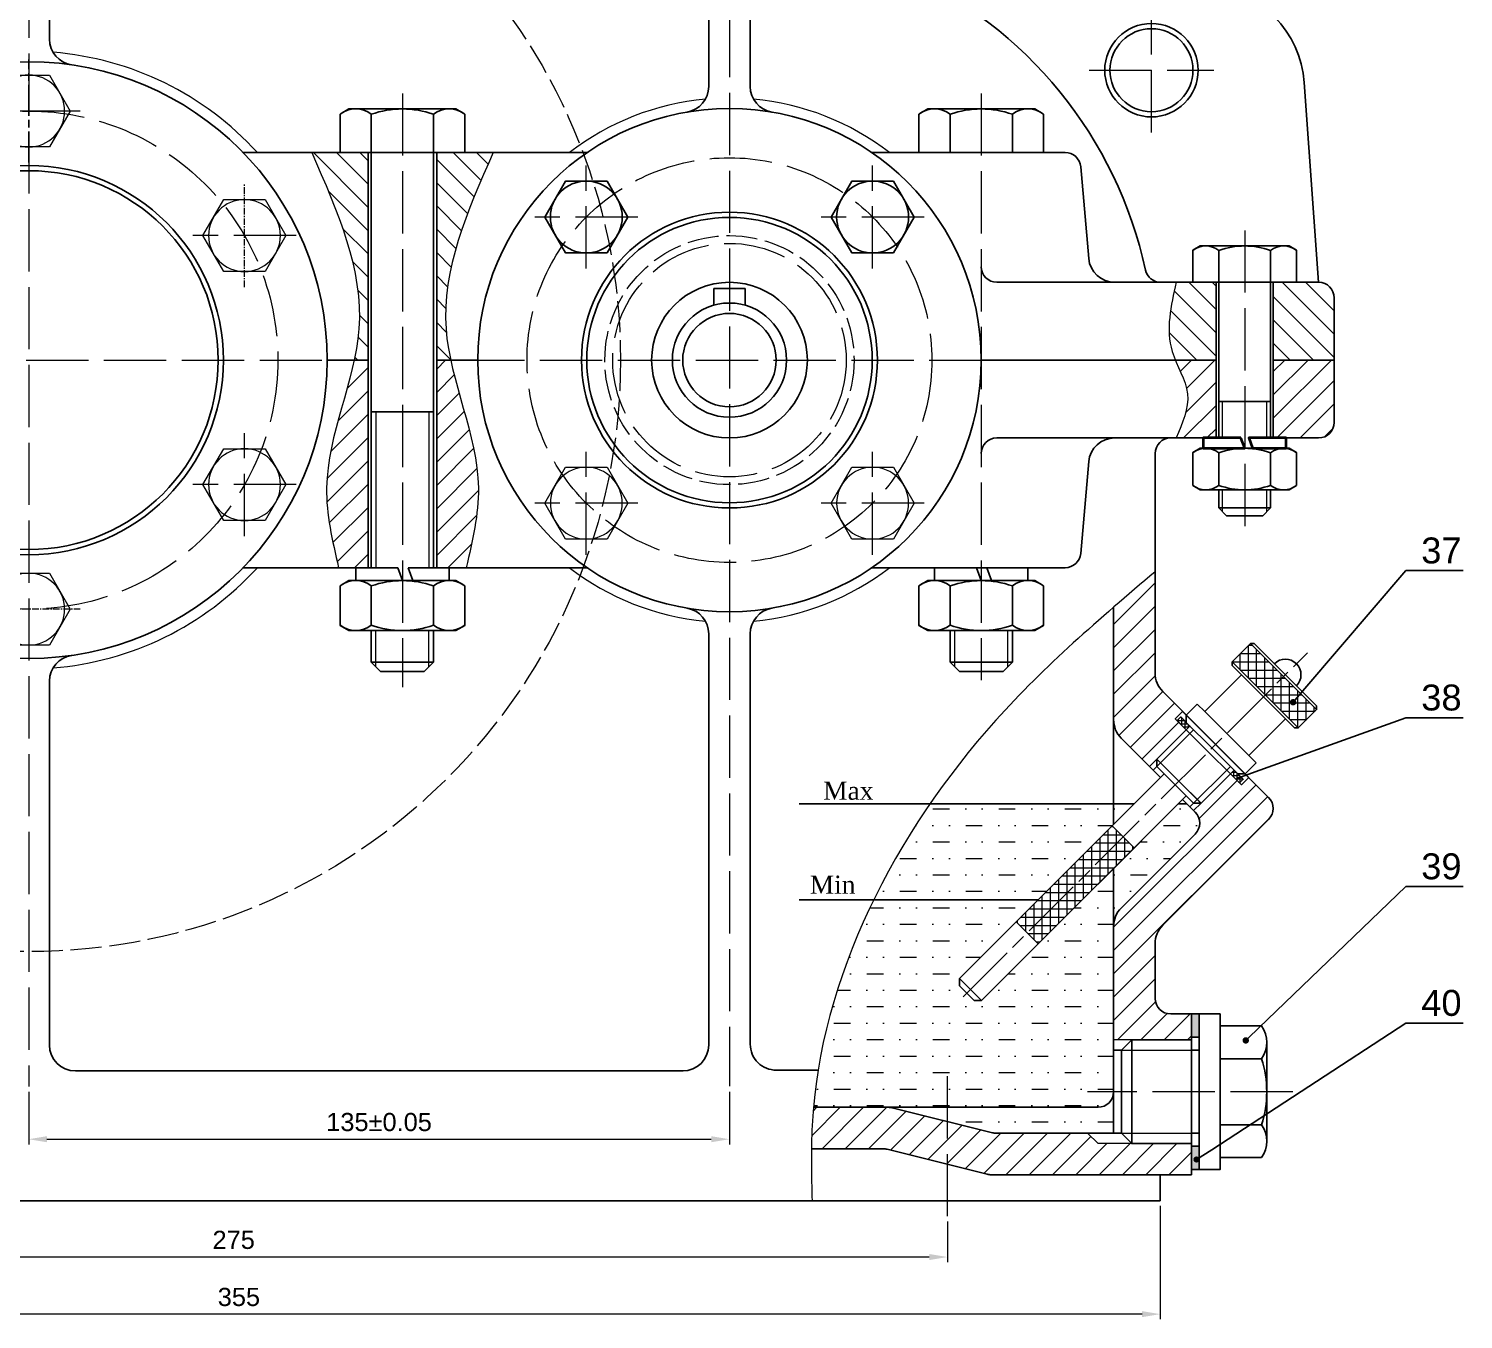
# Model space of a CAD drawing. Header units: millimetres. Extents: x 5847 to 9233, y 737 to 1578.
# Drawn here: x 8291.7 to 8568.1, y 1204.6 to 1453.3 of the extents above; entities that cross this region are included whole.
import ezdxf

# ---------------------------------------------------------------- set-up
doc = ezdxf.new("R2010")
doc.units = ezdxf.units.MM
doc.header["$PDMODE"] = 35
for name, pattern in [('ACAD_ISO02W100', [15, 12, -3]), ('AM_ISO02W050', [7.5, 6, -1.5]), ('AM_ISO08W050', [18, 12, -1.5, 3, -1.5]), ('AM_ISO08W050x2', [9, 6, -0.75, 1.5, -0.75]), ('CENTER', [2, 1.25, -0.25, 0.25, -0.25])]:
    doc.linetypes.add(name, pattern=pattern)
doc.layers.get('0').update_dxf_attribs({"lineweight": 30})
for name, color, linetype, lineweight in [('_mss.dam', 7, 'Continuous', 35), ('AM_3', 6, 'AM_ISO02W050', 13), ('AM_7', 4, 'AM_ISO08W050', 13), ('AM_INV', 253, 'Continuous', 0), ('CK-NETMANH', 3, 'Continuous', 15), ('CK-Đường tâm', 4, 'CENTER', 13), ('net manh', 2, 'Continuous', 13), ('Net_matcat', 50, 'Continuous', 13), ('NetKhuat', 4, 'ACAD_ISO02W100', 18), ('NetMatCat', 1, 'AM_ISO08W050', 13)]:
    doc.layers.add(name, color=color, linetype=linetype, lineweight=lineweight)
doc.layers.add('DRAWING_LINE', color=7, linetype='Continuous')
doc.styles.add('Annotative', font='arial.ttf')
doc.styles.add('chuan', font='times.ttf', dxfattribs={"height": 3})
doc.dimstyles.new('aaaa$0', dxfattribs={"dimtxt": 3.5, "dimasz": 3.5, "dimexe": 1, "dimexo": 1, "dimgap": 1.5, "dimtad": 1, "dimdsep": 46, "dimtxsty": 'Annotative', "dimcen": 0, "dimclrd": 66, "dimclre": 66, "dimclrt": 2, "dimadec": 0, "dimazin": 2, "dimtp": 0.1, "dimtm": 0.1, "dimtfac": 0.71, "dimtmove": 0, "dimatfit": 3, "dimfxl": 1, "dimlwd": 5, "dimlwe": 5, "dimarcsym": 1})
doc.dimstyles.new('AM_ISO$0', dxfattribs={"dimtxt": 3.5, "dimasz": 3.5, "dimexe": 1, "dimexo": 1, "dimgap": 1.5, "dimtad": 1, "dimdsep": 46, "dimtxsty": 'Annotative', "dimcen": 0, "dimclrd": 66, "dimclre": 66, "dimclrt": 2, "dimadec": 0, "dimazin": 2, "dimtp": 0.1, "dimtm": 0.1, "dimtfac": 0.71, "dimtmove": 0, "dimatfit": 3, "dimfxl": 1, "dimtfillclr": 5, "dimlwd": 13, "dimlwe": 13, "dimarcsym": 1})
pattern_1 = [(45, (3576.3828, 509.184), (-2.245064, 2.245064), [])]
pattern_2 = [(135, (-211.267, 504.0882), (-2.245064, -2.245064), [])]

# ---------------------------------------------------------------- blocks, each defined once
blk = doc.blocks.new('dsfeer')
blk.add_lwpolyline([(0, 10), (-8.66, 5), (-8.66, -5), (0, -10), (8.66, -5), (8.66, 5)], close=True)
blk.add_circle((0, 0), 8.66)
blk = doc.blocks.new('*U307')
at = {"xscale": 0.8000000000000003, "yscale": 0.8000000000000003, "zscale": 0.8000000000000003, "rotation": 270.0000000000026}
blk.add_blockref('dsfeer', (0, 0), dxfattribs=at)
blk = doc.blocks.new('*U308')
at = {"layer": 'AM_INV', "color": 0, "linetype": 'ByBlock', "lineweight": -2, "transparency": 16777216}
blk.add_blockref('*U307', (667.14, 1432.34), dxfattribs=at)
for p, rotation in [((625.57, 1408.34), 60.00000000000001), ((708.71, 1408.34), 299.9999999999999), ((625.57, 1360.34), 120), ((708.71, 1360.34), 240), ((667.14, 1336.34), 180)]:
    blk.add_blockref('*U307', p, dxfattribs=dict(at, rotation=rotation))
blk = doc.blocks.new('ưadad')
at = {"layer": '_mss.dam'}
for points in [[(-0.73, 2.2), (-8, 2.2), (-8, 0.2), (0, 0.2), (-0.73, 2.2)], [(1.5, 0.2), (8, 0.2), (8, 2.2), (0.77, 2.2), (1.5, 0.2)]]:
    blk.add_lwpolyline(points, dxfattribs=at)
blk = doc.blocks.new('đai ốc')
for p, q in [((-8, 8.59), (-7.19, 10)), ((-7.19, 10), (-0.81, 10)), ((0, 8.59), (-0.81, 10)), ((-8, 8.59), (-8, -8.59)), ((0, 8.59), (0, -8.59)), ((-7.14, 5), (-0.86, 5)), ((-7.14, -5), (-0.86, -5)), ((-8, -8.59), (-7.19, -10)), ((0, -8.59), (-0.81, -10)), ((-7.19, -10), (-0.81, -10))]:
    blk.add_line(p, q)
for centre, radius, start, end in [((-3.93, 7.5), 4.07, 142.1211, 217.8789), ((-4.07, 7.5), 4.07, 322.1211, 37.8789), ((7, 0), 15, 160.5288, 199.4712), ((-15, 0), 15, 340.5288, 19.4712), ((-3.93, -7.5), 4.07, 142.1211, 217.8789), ((-4.07, -7.5), 4.07, 322.1211, 37.8789)]:
    blk.add_arc(centre, radius, start, end)
blk = doc.blocks.new('*D335')
at = {"layer": 'AM_INV', "color": 66, "linetype": 'ByBlock', "lineweight": 13, "transparency": 16777216}
for p, q in [((8193.7, 1223.44), (8193.7, 1215.58)), ((8468.7, 1223.44), (8468.7, 1215.58)), ((8465.2, 1216.58), (8197.2, 1216.58))]:
    blk.add_line(p, q, dxfattribs=at)
at = {"layer": 'AM_INV', "color": 66, "transparency": 16777216}
for points in [[(8197.2, 1217.17), (8197.2, 1216), (8193.7, 1216.58)], [(8465.2, 1217.17), (8465.2, 1216), (8468.7, 1216.58)]]:
    blk.add_solid(points, dxfattribs=at)
at = {"layer": 'Defpoints', "color": 0, "transparency": 16777216}
for p in [(8193.7, 1224.44), (8468.7, 1224.44), (8193.7, 1216.58)]:
    blk.add_point(p, dxfattribs=at)
at = {"layer": 'AM_INV', "color": 2, "transparency": 16777216, "insert": (8331.2, 1219.87), "char_height": 3.5, "attachment_point": 5, "style": 'Annotative'}
blk.add_mtext('275', dxfattribs=at)
blk = doc.blocks.new('szczczs')
for p, q in [((-10.31, 8.4), (-12, 7.42)), ((-10.31, 8.4), (10.31, 8.4)), ((-10.31, 8.4), (10.31, 8.4)), ((10.31, 8.4), (12, 7.42)), ((-12, 0), (-12, 7.42)), ((-6, 0), (-6, 7.37)), ((6, 0), (6, 7.37)), ((12, 0), (12, 7.42)), ((12, 0.98), (12, 7.42)), ((-12, 0), (12, 0))]:
    blk.add_line(p, q)
for centre, radius, start, end in [((-9, 3.51), 4.89, 52.1211, 127.8789), ((0, -9.6), 18, 70.5288, 109.4712), ((9, 3.51), 4.89, 52.1211, 127.8789)]:
    blk.add_arc(centre, radius, start, end)
blk = doc.blocks.new('fsefesfsefes')
at = {"layer": 'NetMatCat'}
h = blk.add_hatch(dxfattribs=at)
h.set_pattern_fill('ANSI37', color=1, scale=0.5, angle=45, style=0)
h.set_pattern_definition([(90, (-4943.2778, -805.4751), (-1.5875, -3e-16), []), (180, (-4943.2778, -805.4751), (2e-16, -1.5875), [])])
h.paths.add_polyline_path([(13.79, 13.79), (7.42, 20.15), (3.89, 16.62), (10.25, 10.25), (16.62, 3.89), (20.15, 7.42)])
h.paths.add_polyline_path([(-17.09, -17.09), (-19.21, -14.97), (-37.71, -33.46), (-35.59, -35.59), (-33.46, -37.71), (-14.97, -19.21)])
h = blk.add_hatch(dxfattribs=at)
h.set_pattern_fill('ANSI37', color=1, scale=5, angle=45, style=0)
h.set_pattern_definition([(90, (-43585.51505, 551.8719), (-0.625, -7e-17), []), (180, (-43585.51505, 551.8719), (7e-17, -0.625), [])])
h.paths.add_polyline_path([(-6.72, 5.3), (-4.95, 3.54), (-4.24, 4.24), (-6.01, 6.01)])
h.paths.add_polyline_path([(5.3, -6.72), (3.54, -4.95), (4.24, -4.24), (6.01, -6.01)])
for p, q in [((7.42, 20.15), (3.89, 16.62)), ((8.13, 20.15), (7.42, 20.15)), ((14.14, 14.14), (8.13, 20.15)), ((3.89, 16.62), (3.89, 15.91)), ((5.66, 14.14), (-1.41, 7.07)), ((3.89, 15.91), (5.66, 14.14)), ((14.14, 14.14), (20.15, 8.13)), ((-2.83, 8.49), (-4.95, 6.36)), ((-1.41, 7.07), (-2.83, 8.49)), ((-4.95, 6.36), (-4.95, 4.95)), ((14.14, 5.66), (7.07, -1.41)), ((15.91, 3.89), (14.14, 5.66)), ((20.15, 7.42), (16.62, 3.89)), ((20.15, 8.13), (20.15, 7.42)), ((-4.24, 4.24), (-10.61, -2.12)), ((-4.95, 4.95), (-4.24, 4.24)), ((-4.24, 2.83), (-3.54, 3.54)), ((16.62, 3.89), (15.91, 3.89)), ((-10.61, -2.12), (-10.61, -3.54)), ((7.07, -1.41), (8.49, -2.83)), ((-9.19, -4.95), (-48.66, -44.42)), ((4.24, -4.24), (-2.12, -10.61)), ((2.83, -4.24), (3.54, -3.54)), ((4.95, -4.95), (4.24, -4.24)), ((6.36, -4.95), (4.95, -4.95)), ((8.49, -2.83), (6.36, -4.95)), ((-4.95, -9.19), (-44.42, -48.66)), ((-2.12, -10.61), (-3.54, -10.61)), ((-17.8, -13.55), (-34.92, -30.68)), ((-17.09, -17.09), (-19.21, -14.97)), ((-13.55, -17.8), (-30.68, -34.92)), ((-17.09, -17.09), (-14.97, -19.21)), ((-37.71, -33.46), (-35.59, -35.59)), ((-33.46, -37.71), (-35.59, -35.59)), ((-48.66, -44.42), (-44.42, -48.66)), ((-48.66, -44.42), (-48.66, -45.83)), ((-48.66, -45.83), (-47.25, -47.25)), ((-45.83, -48.66), (-47.25, -47.25)), ((-44.42, -48.66), (-45.83, -48.66))]:
    blk.add_line(p, q)
for points in [[(13.79, 13.79), (7.42, 20.15), (3.89, 16.62), (10.25, 10.25)], [(9.9, 9.9), (5.66, 14.14)], [(13.79, 13.79), (20.15, 7.42), (16.62, 3.89), (10.25, 10.25)], [(9.9, 9.9), (14.14, 5.66)], [(-4.95, 3.54), (-7.07, 5.66), (-5.66, 7.07)], [(-6.72, 5.3), (-4.95, 3.54), (-4.24, 4.24), (-6.01, 6.01), (-6.72, 5.3)], [(7.07, -5.66), (-5.66, 7.07)], [(2.83, 2.83), (-1.41, 7.07)], [(-4.95, 4.95), (0, 0)], [(-4.95, 3.54), (-0.71, -0.71)], [(2.83, 2.83), (7.07, -1.41)], [(4.95, -4.95), (0, 0)], [(-6.36, -6.36), (-10.61, -2.12)], [(3.54, -4.95), (-0.71, -0.71)], [(-10.61, -3.54), (-11.31, -4.24)], [(-10.61, -3.54), (-7.07, -7.07)], [(5.3, -6.72), (3.54, -4.95), (4.24, -4.24), (6.01, -6.01), (5.3, -6.72)], [(7.07, -5.66), (5.66, -7.07), (3.54, -4.95)], [(-3.54, -10.61), (-7.07, -7.07)], [(-6.36, -6.36), (-2.12, -10.61)], [(-3.54, -10.61), (-4.24, -11.31)]]:
    blk.add_lwpolyline(points)
blk.add_arc((14.14, 14.14), 3, 315, 135)
at = {"layer": 'AM_7'}
blk.add_line((-47.95, -47.95), (18.38, 18.38), dxfattribs=at)
at = {"layer": 'net manh'}
for p, q in [((-4.24, 2.83), (-10.61, -3.54)), ((-10.61, -2.12), (-12.02, -3.54)), ((-2.12, -10.61), (-3.54, -12.02))]:
    blk.add_line(p, q, dxfattribs=at)
blk.add_lwpolyline([(2.83, -4.24), (-3.54, -10.61)], dxfattribs=at)
blk = doc.blocks.new('*D328')
at = {"layer": 'AM_INV', "color": 66, "lineweight": 5, "transparency": 16777216}
for p, q in [((8154.7, 1226.44), (8154.7, 1204.58)), ((8509.7, 1226.44), (8509.7, 1204.58)), ((8506.2, 1205.58), (8158.2, 1205.58))]:
    blk.add_line(p, q, dxfattribs=at)
at = {"layer": 'AM_INV', "color": 66, "transparency": 16777216}
for points in [[(8158.2, 1206.16), (8158.2, 1205), (8154.7, 1205.58)], [(8506.2, 1206.16), (8506.2, 1205), (8509.7, 1205.58)]]:
    blk.add_solid(points, dxfattribs=at)
at = {"layer": 'Defpoints', "color": 0, "transparency": 16777216}
for p in [(8154.7, 1227.44), (8509.7, 1227.44), (8154.7, 1205.58)]:
    blk.add_point(p, dxfattribs=at)
at = {"layer": 'AM_INV', "color": 2, "transparency": 16777216, "insert": (8332.2, 1208.87), "char_height": 3.5, "attachment_point": 5, "style": 'Annotative'}
blk.add_mtext('355', dxfattribs=at)
blk = doc.blocks.new('*D332')
at = {"layer": 'AM_INV', "color": 66, "lineweight": 5, "transparency": 16777216}
for p, q in [((8291.7, 1248.44), (8291.7, 1238.29)), ((8426.7, 1248.44), (8426.7, 1238.29)), ((8295.2, 1239.29), (8423.2, 1239.29))]:
    blk.add_line(p, q, dxfattribs=at)
at = {"layer": 'AM_INV', "color": 66, "transparency": 16777216}
for points in [[(8295.2, 1239.87), (8295.2, 1238.71), (8291.7, 1239.29)], [(8423.2, 1239.87), (8423.2, 1238.71), (8426.7, 1239.29)]]:
    blk.add_solid(points, dxfattribs=at)
at = {"layer": 'Defpoints', "color": 0, "transparency": 16777216}
for p in [(8291.7, 1249.44), (8426.7, 1249.44), (8426.7, 1239.29)]:
    blk.add_point(p, dxfattribs=at)
at = {"layer": 'AM_INV', "color": 2, "transparency": 16777216, "insert": (8359.2, 1242.58), "char_height": 3.5, "attachment_point": 5, "style": 'Annotative'}
blk.add_mtext('135%%P0.05', dxfattribs=at)

msp = doc.modelspace()

# ---------------------------------------------------------------- hatches: boundary and pattern name
at = {"layer": 'AM_INV'}
h = msp.add_hatch(dxfattribs=at)
h.set_pattern_fill('ANSI31', color=1, angle=90, style=0)
h.set_pattern_definition(pattern_2)
edge = h.paths.add_edge_path()
edge.add_line((8357.104, 1429.437), (8351.704, 1429.437))
edge.add_line((8351.704, 1429.437), (8346.229, 1429.437))
edge.add_spline(control_points=[(8346.229, 1429.437), (8351.191, 1418.145), (8357.024, 1404.87), (8354.839, 1391.445), (8354.409, 1389.437)], knot_values=[0, 0, 0, 0, 35.1805085, 41.3536834, 41.3536834, 41.3536834, 41.3536834], degree=3, periodic=0)
edge.add_line((8354.409, 1389.437), (8357.104, 1389.437))
edge.add_line((8357.104, 1389.437), (8357.104, 1429.437))
edge = h.paths.add_edge_path()
edge.add_spline(control_points=[(8373, 1389.437), (8372.57, 1391.445), (8370.385, 1404.87), (8376.218, 1418.145), (8381.18, 1429.437)], knot_values=[0, 0, 0, 0, 6.1731749, 41.3536834, 41.3536834, 41.3536834, 41.3536834], degree=3, periodic=0)
edge.add_line((8381.18, 1429.437), (8370.304, 1429.437))
edge.add_line((8370.304, 1429.437), (8370.304, 1389.437))
edge.add_line((8370.304, 1389.437), (8373, 1389.437))
h = msp.add_hatch(dxfattribs=at)
h.set_pattern_fill('ANSI31', color=1, angle=90, style=0)
h.set_pattern_definition(pattern_2)
edge = h.paths.add_edge_path()
edge.add_spline(control_points=[(8512.753, 1404.437), (8511.73, 1399.903), (8510.573, 1394.771), (8512.368, 1389.991), (8512.597, 1389.437)], knot_values=[0, 0, 0, 0, 13.3501655, 15.1095658, 15.1095658, 15.1095658, 15.1095658], degree=3, periodic=0)
edge.add_line((8512.597, 1389.437), (8520.454, 1389.437))
edge.add_line((8520.454, 1389.437), (8520.454, 1404.437))
edge.add_line((8520.454, 1404.437), (8515.954, 1404.437))
edge.add_line((8515.954, 1404.437), (8512.753, 1404.437))
edge = h.paths.add_edge_path()
edge.add_line((8531.454, 1389.437), (8543.204, 1389.437))
edge.add_line((8543.204, 1389.437), (8543.204, 1401.437))
edge.add_arc((8540.204, 1401.437), 3, 0, 90)
edge.add_line((8540.204, 1404.437), (8531.454, 1404.437))
edge.add_line((8531.454, 1404.437), (8531.454, 1389.437))
h = msp.add_hatch(dxfattribs=at)
h.set_pattern_fill('ANSI31', color=1, style=0)
h.set_pattern_definition(pattern_1)
edge = h.paths.add_edge_path()
edge.add_line((8357.104, 1389.437), (8354.409, 1389.437))
edge.add_spline(control_points=[(8354.409, 1389.437), (8352.664, 1381.289), (8347.068, 1367.988), (8350.206, 1354.579), (8351.41, 1349.437)], knot_values=[41.3536834, 41.3536834, 41.3536834, 41.3536834, 66.4107261, 81.9947931, 81.9947931, 81.9947931, 81.9947931], degree=3, periodic=0)
edge.add_line((8351.41, 1349.437), (8357.104, 1349.437))
edge.add_line((8357.104, 1349.437), (8357.104, 1389.437))
edge = h.paths.add_edge_path()
edge.add_spline(control_points=[(8375.999, 1349.437), (8377.203, 1354.579), (8380.341, 1367.988), (8374.745, 1381.289), (8373, 1389.437)], knot_values=[41.3536834, 41.3536834, 41.3536834, 41.3536834, 56.9377504, 81.9947931, 81.9947931, 81.9947931, 81.9947931], degree=3, periodic=0)
edge.add_line((8373, 1389.437), (8370.304, 1389.437))
edge.add_line((8370.304, 1389.437), (8370.304, 1349.437))
edge.add_line((8370.304, 1349.437), (8372.704, 1349.437))
edge.add_line((8372.704, 1349.437), (8375.999, 1349.437))
h = msp.add_hatch(dxfattribs=at)
h.set_pattern_fill('ANSI31', color=1, style=0)
h.set_pattern_definition(pattern_1)
edge = h.paths.add_edge_path()
edge.add_line((8520.454, 1389.437), (8512.597, 1389.437))
edge.add_spline(control_points=[(8512.597, 1389.437), (8513.495, 1387.26), (8516.213, 1382.427), (8513.994, 1377.303), (8512.753, 1374.437)], knot_values=[15.1095658, 15.1095658, 15.1095658, 15.1095658, 22.0290999, 30.8101407, 30.8101407, 30.8101407, 30.8101407], degree=3, periodic=0)
edge.add_line((8512.753, 1374.437), (8520.454, 1374.437))
edge.add_line((8520.454, 1374.437), (8520.454, 1389.437))
h.paths.add_polyline_path([(8531.454, 1374.437), (8533.954, 1374.437), (8540.204, 1374.437, 0.4142136), (8543.204, 1377.437), (8543.204, 1389.437), (8531.454, 1389.437)])
h = msp.add_hatch(dxfattribs=at)
h.set_pattern_fill('ANSI31', color=1, style=0)
h.set_pattern_definition(pattern_1)
edge = h.paths.add_edge_path()
edge.add_line((8512.59, 1320.316), (8514.004, 1321.73))
edge.add_line((8514.004, 1321.73), (8510.169, 1325.565))
edge.add_arc((8513.704, 1329.101), 5, 180, 225, ccw=False)
edge.add_line((8508.704, 1329.101), (8508.704, 1341.349))
edge.add_line((8508.704, 1341.349), (8508.704, 1348.656))
edge.add_spline(control_points=[(8508.704, 1348.656), (8506.032, 1346.381), (8503.359, 1344.107), (8500.704, 1341.808)], knot_values=[0, 0, 0, 0, 10.5703978, 10.5703978, 10.5703978, 10.5703978], degree=3, periodic=0)
edge.add_line((8500.704, 1341.808), (8500.704, 1320.13))
edge.add_arc((8505.704, 1320.13), 5, 180, 225)
edge.add_line((8502.169, 1316.594), (8507.64, 1311.124))
edge.add_line((8507.64, 1311.124), (8509.054, 1312.538))
edge.add_line((8509.054, 1312.538), (8514.711, 1318.195))
edge.add_line((8514.711, 1318.195), (8512.943, 1319.962))
edge.add_line((8512.943, 1319.962), (8512.59, 1320.316))
h.paths.add_polyline_path([(8530.566, 1300.925, 0.4142136), (8530.566, 1305.167), (8526.732, 1309.002), (8525.317, 1307.588), (8523.196, 1309.709), (8517.539, 1304.053), (8516.125, 1302.638), (8516.424, 1302.339, -0.4142136), (8516.424, 1298.096), (8502.169, 1283.841, 0.1989124), (8500.704, 1280.305), (8500.704, 1258.437), (8504.204, 1258.437), (8515.704, 1258.437), (8515.704, 1263.437), (8511.704, 1263.437, -0.4142136), (8508.704, 1266.437), (8508.704, 1276.992, -0.1989124), (8510.169, 1280.527)])
h.paths.add_polyline_path([(8515.704, 1238.437), (8504.204, 1238.437), (8500.704, 1238.437), (8497.704, 1238.437), (8495.704, 1240.437), (8478.074, 1240.437, -0.0613214), (8477.346, 1240.527), (8468.704, 1242.687), (8468.704, 1234.441), (8476.361, 1232.527, 0.0613214), (8477.089, 1232.437), (8515.704, 1232.437)])
edge = h.paths.add_edge_path()
edge.add_line((8468.704, 1242.687), (8458.063, 1245.348))
edge.add_arc((8457.335, 1242.437), 3, 75.96376, 90)
edge.add_line((8457.335, 1245.437), (8455.825, 1245.437))
edge.add_line((8455.825, 1245.437), (8442.871, 1245.437))
edge.add_spline(control_points=[(8442.871, 1245.437), (8442.768, 1244.281), (8442.58, 1241.616), (8442.506, 1238.947), (8442.49, 1237.437)], knot_values=[124.1978214, 124.1978214, 124.1978214, 124.1978214, 127.6812715, 132.2136931, 132.2136931, 132.2136931, 132.2136931], degree=3, periodic=0)
edge.add_line((8442.49, 1237.437), (8456.35, 1237.437))
edge.add_arc((8456.35, 1234.437), 3, 75.96376, 90, ccw=False)
edge.add_line((8457.078, 1237.348), (8468.704, 1234.441))
edge.add_line((8468.704, 1234.441), (8468.704, 1242.687))
h = msp.add_hatch(color=3, dxfattribs=at)
edge = h.paths.add_edge_path(flags=0)
edge.add_arc((8535.281, 1323.504), 0.625, 0, 360)
h = msp.add_hatch(color=3, dxfattribs=at)
h.dxf.hatch_style = 1
h.paths.add_polyline_path([(8524.58, 1308.882, 1), (8524.748, 1308.882, 1)])
h = msp.add_hatch(dxfattribs=at)
h.set_pattern_fill('MUDST', color=4, scale=0.5, style=0)
h.set_pattern_definition([(5e-14, (3576.3828, 509.184), (6.35, 3.175), [3.175, -3.175, 0, -3.175, 0, -3.175])])
h.paths.add_polyline_path([(8500.704, 1248.437, -0.4142136), (8497.704, 1245.437), (8468.704, 1245.437), (8468.704, 1242.687), (8477.346, 1240.527, 0.0613214), (8478.074, 1240.437), (8500.704, 1240.437)])
edge = h.paths.add_edge_path()
edge.add_line((8500.704, 1291.46), (8488.982, 1279.738))
edge.add_line((8488.982, 1279.738), (8475.243, 1265.999))
edge.add_line((8475.243, 1265.999), (8473.828, 1265.999))
edge.add_line((8473.828, 1265.999), (8472.414, 1267.413))
edge.add_line((8472.414, 1267.413), (8471, 1268.827))
edge.add_line((8471, 1268.827), (8471, 1270.241))
edge.add_line((8471, 1270.241), (8486.196, 1285.437))
edge.add_line((8486.196, 1285.437), (8454.505, 1285.437))
edge.add_spline(control_points=[(8454.505, 1285.437), (8449.367, 1274.941), (8445.615, 1263.873), (8443.776, 1252.605)], knot_values=[82.8374452, 82.8374452, 82.8374452, 82.8374452, 116.9821253, 116.9821253, 116.9821253, 116.9821253], degree=3, periodic=0)
edge.add_spline(control_points=[(8443.776, 1252.605), (8443.387, 1250.223), (8443.084, 1247.833), (8442.871, 1245.437)], knot_values=[116.9821253, 116.9821253, 116.9821253, 116.9821253, 124.1978214, 124.1978214, 124.1978214, 124.1978214], degree=3, periodic=0)
edge.add_line((8442.871, 1245.437), (8497.704, 1245.437))
edge.add_arc((8497.704, 1248.437), 3, 270, 360)
edge.add_line((8500.704, 1248.437), (8500.704, 1256.437))
edge.add_line((8500.704, 1256.437), (8500.704, 1291.46))
edge = h.paths.add_edge_path()
edge.add_line((8500.704, 1299.946), (8500.704, 1303.937))
edge.add_line((8500.704, 1303.937), (8465.347, 1303.937))
edge.add_spline(control_points=[(8465.347, 1303.937), (8461.296, 1298.04), (8457.642, 1291.845), (8454.505, 1285.437)], knot_values=[61.9914028, 61.9914028, 61.9914028, 61.9914028, 82.8374452, 82.8374452, 82.8374452, 82.8374452], degree=3, periodic=0)
edge.add_line((8454.505, 1285.437), (8486.196, 1285.437))
edge.add_line((8486.196, 1285.437), (8500.704, 1299.946))
h.paths.add_polyline_path([(8516.424, 1298.096, 0.4142136), (8516.424, 1302.339), (8514.826, 1303.937), (8513.181, 1303.937), (8500.704, 1291.46), (8500.704, 1280.305, -0.1989124), (8502.169, 1283.841)])
h.paths.add_polyline_path([(8504.696, 1303.937), (8500.704, 1303.937), (8500.704, 1299.946), (8501.864, 1301.105)], flags=17)
h = msp.add_hatch(color=1, dxfattribs=at)
h.dxf.hatch_style = 1
h.paths.add_polyline_path([(8517.204, 1237.937), (8515.704, 1237.937), (8515.704, 1233.437), (8517.204, 1233.437), (8517.204, 1235.715), (8517.051, 1235.617, -0.1432634), (8517.122, 1235.376, -1), (8516.228, 1235.376, -0.7493781), (8517.051, 1235.617), (8517.204, 1235.715)])
h.paths.add_polyline_path([(8517.204, 1263.437), (8515.704, 1263.437), (8515.704, 1258.937), (8517.204, 1258.937)])
h = msp.add_hatch(color=3, dxfattribs=at)
edge = h.paths.add_edge_path(flags=0)
edge.add_arc((8526.16, 1258.328), 0.625, 0, 360)
h = msp.add_hatch(color=3, dxfattribs=at)
h.dxf.hatch_style = 1
h.paths.add_polyline_path([(8516.228, 1235.376, 1), (8517.122, 1235.376, 1)])

# ---------------------------------------------------------------- linework, layer by layer
at = {"layer": 'AM_3'}
for centre, radius in [((8291.704, 1389.437), 114.001), ((8426.704, 1389.437), 24)]:
    msp.add_circle(centre, radius, dxfattribs=at)
at = {"layer": 'CK-NETMANH'}
for centre, radius, start, end in [((8291.704, 1389.437), 59.5, 42.24242, 85.47953), ((8426.704, 1389.437), 50.5, 95.2743, 127.61976), ((8426.704, 1389.437), 50.5, 52.38024, 84.7257), ((8291.704, 1389.437), 59.5, 274.52046, 317.75758), ((8426.704, 1389.437), 50.5, 232.38024, 264.7257), ((8426.704, 1389.437), 50.5, 275.2743, 307.61976)]:
    msp.add_arc(centre, radius, start, end, dxfattribs=at)
at = {"layer": 'CK-Đường tâm'}
for p, q in [((8333.274, 1403.509), (8333.274, 1423.365)), ((8301.633, 1341.437), (8281.776, 1341.437))]:
    msp.add_line(p, q, dxfattribs=at)
at = {"layer": 'DRAWING_LINE'}
for p, q in [((8295.704, 1515.518), (8295.704, 1451.286)), ((8422.704, 1442.175), (8422.704, 1462.937)), ((8430.704, 1442.175), (8430.704, 1462.937)), ((8540.204, 1404.437), (8537.432, 1442.963)), ((8353.395, 1437.837), (8351.704, 1436.861)), ((8353.395, 1437.837), (8374.014, 1437.837)), ((8353.395, 1437.837), (8374.014, 1437.837)), ((8374.014, 1437.837), (8375.704, 1436.861)), ((8351.704, 1429.437), (8351.704, 1436.861)), ((8357.704, 1429.437), (8357.704, 1436.808)), ((8369.704, 1429.437), (8369.704, 1436.808)), ((8375.704, 1429.437), (8375.704, 1436.861)), ((8375.704, 1430.413), (8375.704, 1436.861)), ((8333.011, 1429.437), (8399.277, 1429.437)), ((8351.704, 1429.437), (8375.704, 1429.437)), ((8357.104, 1429.437), (8357.104, 1349.437)), ((8357.704, 1349.437), (8357.704, 1429.437)), ((8369.704, 1349.437), (8369.704, 1429.437)), ((8370.304, 1429.437), (8370.304, 1349.437)), ((8454.132, 1429.437), (8491.383, 1429.437)), ((8495.919, 1409.001), (8494.371, 1426.699)), ((8517.363, 1411.437), (8515.954, 1410.624)), ((8515.954, 1404.437), (8515.954, 1410.624)), ((8517.363, 1411.437), (8534.545, 1411.437)), ((8517.363, 1411.437), (8534.545, 1411.437)), ((8520.954, 1404.437), (8520.954, 1410.579)), ((8530.954, 1404.437), (8530.954, 1410.579)), ((8534.545, 1411.437), (8535.954, 1410.624)), ((8535.954, 1404.437), (8535.954, 1410.624)), ((8535.954, 1405.251), (8535.954, 1410.624)), ((8478.204, 1404.437), (8540.204, 1404.437)), ((8515.954, 1404.437), (8535.954, 1404.437)), ((8520.454, 1404.437), (8520.454, 1374.437)), ((8520.954, 1374.437), (8520.954, 1404.437)), ((8530.954, 1374.437), (8530.954, 1404.437)), ((8531.454, 1404.437), (8531.454, 1374.437)), ((8429.704, 1403.237), (8423.704, 1403.237)), ((8423.704, 1403.237), (8423.704, 1400.025)), ((8429.704, 1400.025), (8429.704, 1403.237)), ((8543.204, 1401.437), (8543.204, 1377.437)), ((8349.204, 1389.437), (8357.104, 1389.437)), ((8370.304, 1389.437), (8378.204, 1389.437)), ((8475.204, 1389.437), (8520.454, 1389.437)), ((8531.454, 1389.437), (8543.204, 1389.437)), ((8357.704, 1379.437), (8369.704, 1379.437)), ((8520.954, 1381.469), (8530.954, 1381.469)), ((8478.204, 1374.437), (8525.226, 1374.437)), ((8500.704, 1374.433), (8500.704, 1374.437)), ((8517.954, 1374.437), (8517.954, 1372.437)), ((8525.226, 1374.437), (8525.954, 1372.437)), ((8526.726, 1374.437), (8540.204, 1374.437)), ((8526.726, 1374.437), (8527.454, 1372.437)), ((8533.954, 1374.437), (8533.954, 1372.437)), ((8508.704, 1339.255), (8508.704, 1371.437)), ((8525.954, 1372.437), (8524.954, 1372.437)), ((8495.919, 1369.873), (8494.371, 1352.176)), ((8520.954, 1360.937), (8520.954, 1364.437)), ((8530.954, 1360.937), (8530.954, 1364.437)), ((8520.954, 1360.937), (8522.454, 1359.437)), ((8530.954, 1360.937), (8520.954, 1360.937)), ((8530.954, 1360.937), (8529.454, 1359.437)), ((8522.454, 1359.437), (8529.454, 1359.437)), ((8333.011, 1349.437), (8362.794, 1349.437)), ((8362.794, 1349.437), (8354.704, 1349.437)), ((8354.704, 1349.437), (8354.704, 1346.937)), ((8363.704, 1346.937), (8362.794, 1349.437)), ((8364.794, 1349.437), (8399.277, 1349.437)), ((8372.704, 1349.437), (8364.794, 1349.437)), ((8364.794, 1349.437), (8365.704, 1346.937)), ((8372.704, 1346.937), (8372.704, 1349.437)), ((8454.132, 1349.437), (8491.383, 1349.437)), ((8454.132, 1349.437), (8491.383, 1349.437)), ((8557.015, 1348.87), (8568.072, 1348.87)), ((8353.395, 1346.937), (8351.704, 1345.961)), ((8351.704, 1338.313), (8351.704, 1345.961)), ((8353.395, 1346.937), (8374.014, 1346.937)), ((8354.704, 1346.937), (8363.704, 1346.937)), ((8365.704, 1346.937), (8372.704, 1346.937)), ((8374.014, 1346.937), (8375.704, 1345.961)), ((8375.704, 1338.313), (8375.704, 1345.961)), ((8357.704, 1338.367), (8357.704, 1345.908)), ((8369.704, 1338.367), (8369.704, 1345.908)), ((8500.704, 1299.946), (8500.704, 1341.808)), ((8508.704, 1341.349), (8508.704, 1329.101)), ((8353.395, 1337.337), (8351.704, 1338.313)), ((8374.014, 1337.337), (8375.704, 1338.313)), ((8353.395, 1337.337), (8374.014, 1337.337)), ((8357.704, 1331.237), (8357.704, 1337.337)), ((8369.704, 1331.237), (8369.704, 1337.337)), ((8422.704, 1336.7), (8422.704, 1257.437)), ((8430.704, 1336.7), (8430.704, 1257.604)), ((8469.204, 1331.237), (8469.204, 1337.337)), ((8481.204, 1331.237), (8481.204, 1337.337)), ((8357.704, 1331.237), (8359.504, 1329.437)), ((8369.704, 1331.237), (8357.704, 1331.237)), ((8359.504, 1329.437), (8367.904, 1329.437)), ((8369.704, 1331.237), (8367.904, 1329.437)), ((8469.204, 1331.237), (8471.004, 1329.437)), ((8481.204, 1331.237), (8469.204, 1331.237)), ((8471.004, 1329.437), (8479.404, 1329.437)), ((8481.204, 1331.237), (8479.404, 1329.437)), ((8295.704, 1327.589), (8295.704, 1257.437)), ((8530.566, 1305.167), (8510.169, 1325.565)), ((8557.015, 1320.529), (8568.072, 1320.529)), ((8509.761, 1309.002), (8502.169, 1316.594)), ((8516.424, 1302.339), (8514.004, 1304.76)), ((8517.539, 1304.053), (8515.418, 1306.174)), ((8504.696, 1303.937), (8440.126, 1303.937)), ((8514.826, 1303.937), (8513.181, 1303.937)), ((8530.566, 1300.925), (8510.169, 1280.527)), ((8516.424, 1298.096), (8502.169, 1283.841)), ((8500.704, 1240.437), (8500.704, 1291.46)), ((8557.015, 1288.001), (8568.072, 1288.001)), ((8486.196, 1285.437), (8440.126, 1285.437)), ((8508.704, 1276.992), (8508.704, 1266.437)), ((8515.704, 1263.437), (8511.704, 1263.437)), ((8557.015, 1261.675), (8568.072, 1261.675)), ((8504.204, 1238.437), (8504.204, 1258.437)), ((8500.704, 1248.437), (8500.704, 1256.437)), ((8500.704, 1240.437), (8500.704, 1256.437)), ((8500.704, 1256.437), (8502.204, 1256.437)), ((8502.204, 1256.437), (8502.204, 1240.437)), ((8300.704, 1252.437), (8417.704, 1252.437)), ((8417.704, 1252.437), (8417.797, 1252.438)), ((8435.751, 1252.605), (8443.776, 1252.605)), ((8442.871, 1245.437), (8497.704, 1245.437)), ((8495.704, 1240.437), (8497.704, 1238.437)), ((8502.204, 1240.437), (8504.204, 1238.437)), ((8509.704, 1227.437), (8509.704, 1232.437)), ((8515.704, 1232.437), (8512.704, 1232.437)), ((8509.704, 1227.437), (8154.704, 1227.437))]:
    msp.add_line(p, q, dxfattribs=at)
at = {"layer": 'DRAWING_LINE', "linetype": 'AM_ISO08W050x2'}
msp.add_line((8291.704, 1427.509), (8291.704, 1447.365), dxfattribs=at)
at = {"layer": 'DRAWING_LINE', "color": 66}
for p, q in [((8557.015, 1348.87), (8537.558, 1326.162)), ((8557.015, 1320.529), (8527.957, 1310.067)), ((8557.015, 1288.001), (8528.683, 1260.754)), ((8557.015, 1261.675), (8519.613, 1237.256))]:
    msp.add_line(p, q, dxfattribs=at)
at = {"layer": 'DRAWING_LINE', "color": 66, "linetype": 'Continuous'}
for p, q in [((8535.687, 1323.979), (8537.558, 1326.162)), ((8524.664, 1308.882), (8527.957, 1310.067)), ((8526.61, 1258.761), (8528.683, 1260.754)), ((8516.675, 1235.376), (8519.613, 1237.256))]:
    msp.add_line(p, q, dxfattribs=at)
at = {"layer": 'DRAWING_LINE'}
for points in [[(8474.294, 1349.437), (8466.204, 1349.437), (8466.204, 1346.937), (8475.204, 1346.937), (8474.294, 1349.437)], [(8477.204, 1346.937), (8484.204, 1346.937), (8484.204, 1349.437), (8476.294, 1349.437), (8477.204, 1346.937)], [(8500.704, 1256.437), (8502.204, 1256.437), (8504.204, 1258.437), (8515.704, 1258.437), (8515.704, 1263.437)], [(8515.704, 1263.437), (8517.204, 1263.437), (8517.204, 1258.937), (8515.704, 1258.937), (8515.704, 1263.437)], [(8517.204, 1248.437), (8517.204, 1263.437), (8521.204, 1263.437), (8521.204, 1248.437)], [(8529.204, 1261.139), (8521.204, 1261.139), (8521.204, 1254.788), (8529.204, 1254.788)], [(8515.704, 1258.437), (8515.704, 1238.437)], [(8530.204, 1238.911), (8530.204, 1257.964)], [(8515.704, 1240.437), (8517.204, 1240.437), (8517.204, 1256.437), (8515.704, 1256.437)], [(8521.204, 1254.788), (8521.204, 1242.086)], [(8517.204, 1248.437), (8517.204, 1233.437), (8521.204, 1233.437), (8521.204, 1248.437)], [(8529.204, 1242.086), (8521.204, 1242.086), (8521.204, 1235.736), (8529.204, 1235.736)], [(8515.704, 1232.437), (8515.704, 1238.437), (8504.204, 1238.437), (8502.204, 1240.437)], [(8515.704, 1233.437), (8517.204, 1233.437), (8517.204, 1237.937), (8515.704, 1237.937), (8515.704, 1233.437)]]:
    msp.add_lwpolyline(points, dxfattribs=at)
for points in [[(8455.825, 1245.437), (8457.335, 1245.437, -0.0613214), (8458.063, 1245.348), (8477.346, 1240.527, 0.0613214), (8478.074, 1240.437), (8502.204, 1240.437)], [(8442.49, 1237.437), (8456.35, 1237.437, -0.0613214), (8457.078, 1237.348), (8476.361, 1232.527, 0.0613214), (8477.089, 1232.437), (8515.704, 1232.437)]]:
    msp.add_lwpolyline(points, format="xyb", dxfattribs=at)
for centre, radius in [((8507.999, 1445.303), 9), ((8507.999, 1445.303), 8), ((8291.704, 1389.437), 57.5), ((8426.704, 1389.437), 48.5), ((8291.704, 1389.437), 37.5), ((8291.704, 1389.437), 36.504), ((8426.704, 1389.437), 28.501), ((8426.704, 1389.437), 27.501), ((8426.704, 1389.437), 15), ((8426.704, 1389.437), 11.004), ((8426.704, 1389.437), 9.004), ((8524.664, 1308.882), 0.0839), ((8516.675, 1235.376), 0.447)]:
    msp.add_circle(centre, radius, dxfattribs=at)
for centre, radius, start, end in [((8291.704, 1389.437), 137, 73.38514, 171.90325), ((8426.704, 1389.437), 82, 12.22579, 65.95792), ((8517.484, 1441.528), 20, 4.11585, 84.51377), ((8300.704, 1451.286), 5, 180, 261.72062), ((8417.704, 1442.175), 5, 279.68459, 0), ((8435.704, 1442.175), 5, 180, 260.31541), ((8354.704, 1432.951), 4.886, 52.12112, 127.87888), ((8363.704, 1419.837), 18, 70.52878, 109.47122), ((8372.704, 1432.951), 4.886, 52.12112, 127.87888), ((8491.383, 1426.437), 3, 5, 90), ((8518.454, 1407.366), 4.072, 52.12112, 127.87888), ((8525.954, 1396.437), 15, 70.52878, 109.47122), ((8533.454, 1407.366), 4.072, 52.12112, 127.87888), ((8478.204, 1407.437), 3, 180, 270), ((8500.9, 1409.437), 5, 185, 270), ((8509.777, 1407.437), 3, 192.22579, 270), ((8540.204, 1401.437), 3, 0, 90), ((8540.204, 1377.437), 3, 270, 0), ((8478.204, 1371.437), 3, 90, 180), ((8500.9, 1369.437), 5, 90, 175), ((8511.704, 1371.437), 3, 90, 180), ((8491.383, 1352.437), 3, 270, 355), ((8354.704, 1342.051), 4.886, 52.12112, 127.87888), ((8363.704, 1328.937), 18, 70.52878, 109.47122), ((8372.704, 1342.051), 4.886, 52.12112, 127.87888), ((8417.704, 1336.7), 5, 360, 80.31541), ((8435.704, 1336.7), 5, 99.68459, 180), ((8354.704, 1342.223), 4.886, 232.12112, 307.87888), ((8363.704, 1355.337), 18, 250.52878, 289.47122), ((8372.704, 1342.223), 4.886, 232.12112, 307.87888), ((8300.704, 1327.589), 5, 98.27937, 180), ((8513.704, 1329.101), 5, 180, 225), ((8505.704, 1320.13), 5, 180, 225), ((8528.445, 1303.046), 3, 315, 45), ((8514.303, 1300.218), 3, 315, 45), ((8505.704, 1280.305), 5, 135, 180), ((8513.704, 1276.992), 5, 135, 180), ((8511.704, 1266.437), 3, 180, 270), ((8524.663, 1257.964), 5.542, 325.03966, 34.96034), ((8435.704, 1257.604), 5, 180, 270.5312), ((8300.704, 1257.437), 5, 180, 270), ((8417.704, 1257.437), 5, 270, 360), ((8509.538, 1248.437), 20.667, 342.10345, 17.89655), ((8497.704, 1248.437), 3, 270, 0), ((8524.663, 1238.911), 5.542, 325.03966, 34.96034)]:
    msp.add_arc(centre, radius, start, end, dxfattribs=at)
at = {"layer": 'Net_matcat'}
for p, q in [((8358.604, 1379.437), (8358.604, 1349.437)), ((8368.804, 1379.437), (8368.804, 1349.437)), ((8521.704, 1374.437), (8521.704, 1381.469)), ((8530.204, 1374.437), (8530.204, 1381.469)), ((8521.704, 1360.187), (8521.704, 1364.437)), ((8530.204, 1360.187), (8530.204, 1364.437)), ((8358.604, 1330.337), (8358.604, 1337.337)), ((8368.804, 1330.337), (8368.804, 1337.337)), ((8470.104, 1330.337), (8470.104, 1337.337)), ((8480.304, 1330.337), (8480.304, 1337.337)), ((8500.704, 1238.437), (8497.704, 1238.437)), ((8504.204, 1238.437), (8500.704, 1238.437))]:
    msp.add_line(p, q, dxfattribs=at)
for points in [[(8504.204, 1258.437), (8500.704, 1258.437)], [(8502.204, 1256.437), (8515.704, 1256.437)], [(8502.204, 1240.437), (8515.704, 1240.437)]]:
    msp.add_lwpolyline(points, dxfattribs=at)
for points in [[(8346.229, 1429.437), (8355.312, 1395.45), (8349.084, 1364.847), (8351.41, 1349.437)], [(8381.18, 1429.437), (8372.096, 1395.45), (8378.325, 1364.847), (8375.999, 1349.437)], [(8512.753, 1404.437), (8511.99, 1391.109), (8514.932, 1382.944), (8512.753, 1374.437)], [(8508.704, 1348.656), (8478.013, 1320.032), (8442.626, 1241.964), (8442.626, 1227.437)]]:
    msp.add_spline(points, degree=3, dxfattribs=at)
at = {"layer": 'NetKhuat'}
for p, q in [((8291.704, 1523.518), (8291.704, 1249.437)), ((8426.704, 1470.937), (8426.704, 1249.521)), ((8507.999, 1433.303), (8507.999, 1457.303)), ((8495.999, 1445.303), (8519.999, 1445.303)), ((8363.704, 1440.837), (8363.704, 1326.437)), ((8475.204, 1440.837), (8475.204, 1327.737)), ((8301.633, 1437.437), (8281.776, 1437.437)), ((8399.127, 1407.088), (8399.127, 1426.944)), ((8454.282, 1407.086), (8454.282, 1426.943)), ((8409.055, 1417.016), (8389.199, 1417.016)), ((8464.21, 1417.014), (8444.353, 1417.014)), ((8343.202, 1413.437), (8323.345, 1413.437)), ((8525.954, 1414.437), (8525.954, 1356.437)), ((8231.204, 1389.437), (8352.204, 1389.437)), ((8375.204, 1389.437), (8478.204, 1389.437)), ((8333.274, 1355.509), (8333.274, 1375.365)), ((8399.127, 1351.932), (8399.127, 1371.788)), ((8454.282, 1351.932), (8454.282, 1371.788)), ((8343.202, 1365.437), (8323.345, 1365.437)), ((8409.055, 1361.86), (8389.199, 1361.86)), ((8464.21, 1361.86), (8444.353, 1361.86)), ((8468.704, 1224.437), (8468.704, 1253.437))]:
    msp.add_line(p, q, dxfattribs=at)
msp.add_lwpolyline([(8535.204, 1248.437), (8495.704, 1248.437)], dxfattribs=at)
for centre, radius in [((8291.704, 1389.437), 48), ((8426.704, 1389.437), 39), ((8426.704, 1389.437), 22.5)]:
    msp.add_circle(centre, radius, dxfattribs=at)

# ---------------------------------------------------------------- block references
at = {"layer": 'AM_INV', "xscale": -1}
msp.add_blockref('*U308', (8958.843, 5.096), dxfattribs=at)
at = {"layer": 'AM_INV'}
msp.add_blockref('ưadad', (8525.954, 1372.237), dxfattribs=at)
at = {"layer": 'AM_INV', "xscale": -0.8000000000000003, "yscale": 0.8000000000000003, "zscale": 0.8000000000000003, "rotation": 89.99999987967689}
for p in [(8399.127, 1361.86), (8454.282, 1361.86)]:
    msp.add_blockref('dsfeer', p, dxfattribs=at)
at = {"layer": 'DRAWING_LINE'}
for name, p in [('szczczs', (8475.204, 1429.437)), ('fsefesfsefes', (8519.661, 1314.659))]:
    msp.add_blockref(name, p, dxfattribs=at)
for name, p, xscale, yscale, zscale, rotation in [('dsfeer', (8399.127, 1417.016), -0.8000000000000005, 0.8000000000000005, 0.8000000000000005, 89.99999987967689), ('dsfeer', (8454.282, 1417.014), -0.8000000000000005, 0.8000000000000005, 0.8000000000000005, 89.99999987967689), ('đai ốc', (8475.204, 1346.937), 1.200000000000002, 1.200000000000002, 1.200000000000002, 89.99999999999986)]:
    msp.add_blockref(name, p, dxfattribs=dict(at, xscale=xscale, yscale=yscale, zscale=zscale, rotation=rotation))
at = {"layer": 'DRAWING_LINE', "rotation": 90.00000000000004}
msp.add_blockref('đai ốc', (8525.954, 1372.437), dxfattribs=at)

# ---------------------------------------------------------------- texts
at = {"layer": 'DRAWING_LINE', "color": 3, "char_height": 5, "attachment_point": 8, "style": 'Annotative'}
for s, insert in [('37', (8563.856, 1350.183)), ('38', (8563.856, 1321.842)), ('39', (8563.856, 1289.313)), ('40', (8563.856, 1262.988))]:
    msp.add_mtext(s, dxfattribs=dict(at, insert=insert))
at = {"layer": 'DRAWING_LINE', "char_height": 3, "attachment_point": 1, "style": 'chuan'}
for s, insert in [('{\\H1.16667x; Max\\P} ', (8443.435, 1308.208)), ('{\\H1.16667x; Min\\P} ', (8440.847, 1290.092))]:
    msp.add_mtext_dynamic_manual_height_columns(s, width=31.8136, gutter_width=1, heights=[0], dxfattribs=dict(at, insert=insert))

# ---------------------------------------------------------------- dimensions: what is measured, and where the dimension line sits
at = {"layer": 'AM_INV'}
dim = msp.add_linear_dim(base=(8426.704, 1239.29), p1=(8291.704, 1249.437), p2=(8426.704, 1249.437), text='<>%%P0.05', dimstyle='aaaa$0', override={"dimpost": ''}, dxfattribs=at)
dim.commit()
dim.dimension.update_dxf_attribs({"geometry": '*D332', "text_midpoint": (8359.204, 1242.578)})
for base, p1, p2, dimstyle, picture, middle in [((8154.704, 1205.58), (8509.704, 1227.437), (8154.704, 1227.437), 'aaaa$0', '*D328', (8332.204, 1208.868)), ((8193.704, 1216.582), (8468.704, 1224.437), (8193.704, 1224.437), 'AM_ISO$0', '*D335', (8331.204, 1219.869))]:
    dim = msp.add_linear_dim(base=base, p1=p1, p2=p2, dimstyle=dimstyle, dxfattribs=at)
    dim.commit()
    dim.dimension.update_dxf_attribs({"geometry": picture, "text_midpoint": middle})

doc.saveas('drawing.dxf')
